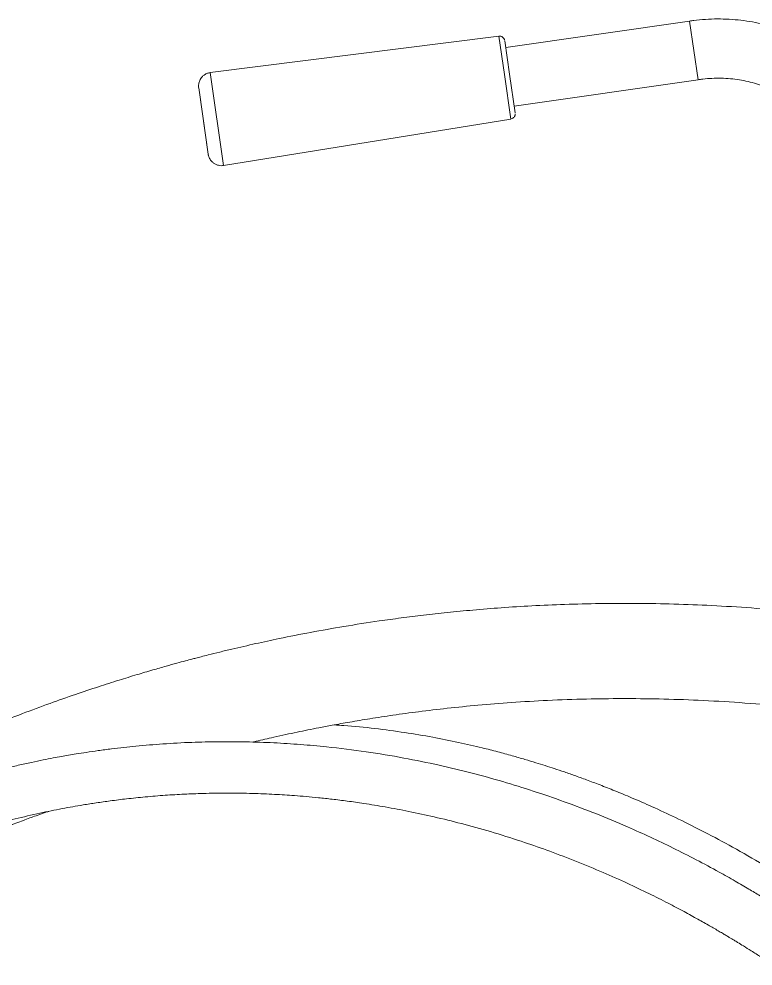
# Model space of a CAD drawing. Header units: millimetres. Extents: x -649 to 787, y -344 to 771.
# Drawn here: x -97.7 to 174.9, y 356.2 to 707.7 of the extents above; entities that cross this region are included whole.
import ezdxf

# ---------------------------------------------------------------- set-up
doc = ezdxf.new("R2010")
doc.units = ezdxf.units.MM

msp = doc.modelspace()

# ---------------------------------------------------------------- linework, layer by layer
at = {"color": 7, "linetype": 'Continuous', "lineweight": 15}
for p, q in [((151.34, 706.98), (83.08, 697.14)), ((80.48, 701.34), (-26.63, 687.81)), ((84.51, 687.27), (82.71, 699.64)), ((86.57, 672.86), (84.51, 687.27)), ((-29.3, 670.78), (-30.95, 682.14)), ((-30.95, 682.13), (-27.42, 657.57)), ((86.22, 675.37), (154.47, 685.2)), ((-27.41, 657.57), (-29.3, 670.78)), ((-21.67, 653.34), (84.91, 670.6))]:
    msp.add_line(p, q, dxfattribs=at)
at = {"color": 8, "linetype": 'Continuous', "lineweight": 15}
for p, q in [((154.47, 685.2), (151.34, 706.98)), ((82.55, 687.14), (80.48, 701.34)), ((-21.67, 653.34), (-26.63, 687.81)), ((84.91, 670.6), (82.55, 687.14)), ((-27.42, 657.57), (-27.41, 657.57))]:
    msp.add_line(p, q, dxfattribs=at)
at = {"color": 8, "linetype": 'Continuous', "lineweight": 15, "flags": 128}
msp.add_lwpolyline([(-30.95, 682.14), (-30.95, 682.13), (-30.95, 682.13)], dxfattribs=at)
at = {"color": 7, "linetype": 'Continuous', "lineweight": 15}
for points, knots in [([(202.87, 693.87), (202.28, 694.35), (200.67, 695.66), (197.87, 697.64), (194.42, 699.73), (190.77, 701.59), (186.96, 703.23), (182.99, 704.62), (178.89, 705.77), (174.69, 706.66), (170.4, 707.3), (166.04, 707.67), (161.65, 707.79), (157.24, 707.63), (153.8, 707.32), (151.84, 707.05), (151.34, 706.98)], [0, 0, 0, 0, 0.044323, 0.120794, 0.197461, 0.274425, 0.351632, 0.429032, 0.506577, 0.584227, 0.661951, 0.739727, 0.817538, 0.895374, 0.973235, 1, 1, 1, 1]), ([(82.65, 699.92), (82.63, 699.98), (82.58, 700.14), (82.42, 700.45), (82.1, 700.86), (81.57, 701.21), (80.98, 701.39), (80.62, 701.33), (80.48, 701.31)], [0, 0, 0, 0, 0.064735, 0.192059, 0.369004, 0.610259, 0.857513, 1, 1, 1, 1]), ([(-26.63, 687.78), (-26.79, 687.76), (-27.36, 687.72), (-28.24, 687.36), (-29.16, 686.78), (-29.86, 686.08), (-30.37, 685.34), (-30.71, 684.61), (-30.9, 683.92), (-30.99, 683.33), (-31.01, 682.86), (-31, 682.54), (-30.99, 682.38), (-30.98, 682.32), (-30.98, 682.31), (-30.98, 682.3)], [0, 0, 0, 0, 0.063093, 0.215757, 0.352393, 0.476508, 0.589425, 0.691213, 0.781132, 0.857734, 0.918655, 0.959337, 0.979813, 0.995661, 1, 1, 1, 1]), ([(154.47, 685.2), (155.05, 685.28), (156.76, 685.51), (159.64, 685.73), (163.09, 685.77), (166.49, 685.58), (169.82, 685.17), (173.06, 684.54), (176.16, 683.7), (179.12, 682.66), (181.91, 681.44), (184.51, 680.04), (186.8, 678.56), (188.12, 677.5), (188.74, 677.01)], [0, 0, 0, 0, 0.043933, 0.132014, 0.220066, 0.308052, 0.395965, 0.483808, 0.571599, 0.659368, 0.747169, 0.835095, 0.923279, 1, 1, 1, 1]), ([(84.9, 670.63), (84.96, 670.63), (85.26, 670.64), (85.71, 670.89), (86.13, 671.27), (86.39, 671.68), (86.53, 672.04), (86.58, 672.34), (86.59, 672.5), (86.59, 672.57)], [0, 0, 0, 0, 0.072277, 0.318334, 0.515131, 0.680836, 0.819855, 0.931759, 1, 1, 1, 1]), ([(-27.38, 657.37), (-27.38, 657.35), (-27.37, 657.29), (-27.31, 657.04), (-27.18, 656.58), (-26.92, 655.98), (-26.44, 655.18), (-25.7, 654.4), (-24.7, 653.76), (-23.62, 653.37), (-22.58, 653.23), (-21.93, 653.33), (-21.67, 653.37)], [0, 0, 0, 0, 0.018246, 0.041483, 0.107605, 0.199054, 0.294946, 0.462587, 0.604974, 0.748925, 0.899142, 1, 1, 1, 1]), ([(276.8, 473.57), (271.43, 474.79), (259.61, 477.46), (241.56, 480.83), (222.93, 483.84), (205.07, 486.2), (188.31, 487.98), (172.61, 489.26), (157.95, 490.12), (144.01, 490.62), (130.78, 490.83), (117.83, 490.77), (105.2, 490.46), (92.97, 489.92), (81.62, 489.21), (71.16, 488.37), (61.56, 487.44), (52.67, 486.46), (44.28, 485.41), (34.43, 484.04), (23.22, 482.3), (10.83, 480.1), (1.37, 478.24), (-5.42, 476.8), (-9.81, 475.84), (-14.22, 474.84), (-18.67, 473.8), (-23.08, 472.74), (-26.87, 471.79), (-29.8, 471.04), (-31.82, 470.52), (-33.74, 470.02), (-36.09, 469.39), (-39.28, 468.53), (-43.35, 467.4), (-48.29, 465.99), (-54.09, 464.27), (-60.82, 462.21), (-68.46, 459.77), (-77.01, 456.9), (-86.43, 453.59), (-96.69, 449.78), (-107.71, 445.46), (-119.46, 440.59), (-131.89, 435.1), (-141.22, 430.83), (-146.36, 428.27), (-147.16, 427.88)], [0, 0, 0, 0, 0.036877, 0.081212, 0.123763, 0.16453, 0.203512, 0.238632, 0.272164, 0.304108, 0.334464, 0.363231, 0.393461, 0.421711, 0.447982, 0.472273, 0.494584, 0.514987, 0.534495, 0.553437, 0.584282, 0.613493, 0.641072, 0.651467, 0.661856, 0.672355, 0.682966, 0.693687, 0.703948, 0.710134, 0.714776, 0.718449, 0.72397, 0.731718, 0.741493, 0.753415, 0.767484, 0.7837, 0.802417, 0.823359, 0.846527, 0.871921, 0.89954, 0.928832, 0.96027, 0.993855, 1, 1, 1, 1]), ([(-10.9, 439.3), (-10.47, 439.4), (-7.88, 440.03), (-3.79, 440.96), (1.28, 442.08), (5.5, 442.97), (9.63, 443.82), (13.97, 444.68), (19.15, 445.66), (25.45, 446.78), (32.96, 448.04), (41.49, 449.34), (51.05, 450.64), (61.57, 451.9), (73.05, 453.05), (85.49, 454.05), (98.94, 454.84), (112.61, 455.32), (126.41, 455.49), (140.23, 455.36), (154.8, 454.88), (170.1, 454), (186.13, 452.68), (202.56, 450.89), (219.34, 448.61), (236.44, 445.83), (254.17, 442.44), (272.52, 438.44), (284.93, 435.25), (291.24, 433.63)], [0, 0, 0, 0, 0.004328, 0.026762, 0.041906, 0.056318, 0.069996, 0.084064, 0.100704, 0.122696, 0.148053, 0.176773, 0.208857, 0.244306, 0.282396, 0.323732, 0.368314, 0.416143, 0.459271, 0.504738, 0.552543, 0.602687, 0.655171, 0.709996, 0.763832, 0.819749, 0.877749, 0.937832, 1, 1, 1, 1]), ([(249.57, 341.33), (246.18, 344.34), (238.5, 351.17), (226.42, 360.94), (213.69, 370.62), (201.49, 379.24), (189.88, 386.9), (178.57, 393.88), (167.63, 400.18), (157.13, 405.8), (147.5, 410.63), (138.76, 414.73), (131.11, 418.1), (124.53, 420.84), (118.88, 423.09), (113.79, 425.02), (109.17, 426.7), (104.98, 428.17), (101.22, 429.43), (97.7, 430.57), (94.08, 431.71), (89.98, 432.95), (85.25, 434.3), (79.97, 435.74), (73.33, 437.42), (65.28, 439.27), (55.69, 441.19), (45.34, 442.94), (34.34, 444.4), (25.59, 445.32), (20.56, 445.61), (19.35, 445.68)], [0, 0, 0, 0, 0.048794, 0.110728, 0.169335, 0.224612, 0.276558, 0.325171, 0.374794, 0.420379, 0.461927, 0.499434, 0.532899, 0.559814, 0.583439, 0.604811, 0.624333, 0.642006, 0.657829, 0.671801, 0.686385, 0.703526, 0.723397, 0.745793, 0.769858, 0.806746, 0.846812, 0.890056, 0.93648, 0.98478, 1, 1, 1, 1]), ([(242.55, 334.12), (240.33, 336.08), (235.2, 340.63), (227.27, 347.19), (219.12, 353.66), (211.76, 359.24), (205.24, 363.98), (199.59, 367.96), (194.82, 371.2), (191.18, 373.62), (188.55, 375.34), (186.71, 376.52), (185.39, 377.37), (184.36, 378.02), (183.44, 378.59), (182.32, 379.3), (180.94, 380.16), (179.3, 381.17), (176.73, 382.73), (173.03, 384.94), (167.98, 387.89), (158.65, 393.12), (145.4, 400.02), (130.07, 407.13), (116.56, 412.76), (104.87, 417.19), (93.37, 421.15), (81.99, 424.67), (70.34, 427.88), (58.08, 430.84), (44.95, 433.52), (31.01, 435.83), (18.23, 437.43), (6.78, 438.46), (-3.18, 439.08), (-13.37, 439.43), (-23.51, 439.48), (-33.83, 439.24), (-44.01, 438.69), (-53.95, 437.86), (-61.93, 436.98), (-68.09, 436.17), (-72.46, 435.53), (-76.15, 434.95), (-79.21, 434.43), (-82.06, 433.93), (-85.17, 433.36), (-88.88, 432.64), (-93.22, 431.74), (-97.98, 430.68), (-104.58, 429.12), (-112.89, 426.95), (-122.92, 424.02), (-133.11, 420.7), (-143.46, 416.97), (-153.97, 412.79), (-164.83, 408.07), (-175.68, 402.9), (-186.61, 397.23), (-197.54, 391.08), (-208.89, 384.16), (-220.61, 376.39), (-232.65, 367.72), (-244.96, 358.08), (-257.47, 347.41), (-268.21, 337.42), (-277.02, 328.63), (-283.69, 321.64), (-289.76, 314.98), (-295.17, 308.78), (-299.96, 303.07), (-304.16, 297.9), (-307.79, 293.29), (-310.87, 289.28), (-313.42, 285.87), (-315.47, 283.08), (-317.14, 280.78), (-318.56, 278.79), (-319.96, 276.81), (-321.56, 274.53), (-323.58, 271.59), (-326.17, 267.76), (-329.36, 262.92), (-333.1, 257.05), (-337.37, 250.1), (-342.11, 242.04), (-347.25, 232.83), (-352.53, 222.83), (-357.86, 212.09), (-363.17, 200.66), (-368.57, 188.15), (-373.98, 174.54), (-379.29, 159.89), (-384.43, 144.18), (-389.29, 127.41), (-393.87, 109.49), (-396.45, 97.02), (-397.77, 90.64)], [0, 0, 0, 0, 0.010005, 0.023118, 0.034934, 0.045455, 0.054678, 0.062605, 0.069234, 0.074565, 0.077713, 0.08013, 0.08213, 0.083161, 0.084347, 0.085881, 0.087763, 0.089993, 0.092571, 0.098203, 0.105005, 0.112978, 0.135587, 0.157517, 0.172767, 0.18767, 0.202226, 0.216435, 0.230634, 0.24598, 0.26227, 0.279503, 0.29768, 0.309589, 0.321871, 0.334526, 0.347308, 0.359411, 0.372825, 0.385193, 0.396514, 0.402696, 0.408313, 0.412952, 0.4166, 0.419889, 0.423713, 0.428401, 0.433955, 0.44019, 0.446548, 0.45918, 0.472137, 0.485418, 0.499025, 0.512956, 0.527368, 0.542858, 0.557345, 0.572702, 0.588929, 0.606026, 0.623992, 0.642828, 0.662533, 0.683106, 0.695222, 0.706765, 0.717364, 0.727018, 0.735729, 0.743496, 0.750319, 0.756199, 0.761135, 0.765128, 0.768217, 0.770981, 0.773614, 0.776619, 0.780614, 0.785939, 0.792594, 0.800578, 0.809891, 0.820534, 0.832505, 0.845806, 0.858851, 0.872963, 0.88814, 0.904384, 0.921693, 0.939729, 0.958793, 0.978883, 1, 1, 1, 1]), ([(-379.48, 84.23), (-378.25, 90.38), (-375.83, 102.37), (-371.53, 119.62), (-366.95, 135.79), (-362.12, 150.86), (-357.17, 164.79), (-352.18, 177.62), (-347.21, 189.38), (-342.3, 200.2), (-337.32, 210.49), (-332.31, 220.19), (-327.36, 229.25), (-322.75, 237.24), (-318.55, 244.21), (-314.79, 250.2), (-311.52, 255.23), (-308.77, 259.34), (-306.58, 262.56), (-304.89, 264.98), (-303.57, 266.85), (-302.46, 268.42), (-301.38, 269.93), (-299.99, 271.84), (-298.04, 274.5), (-295.31, 278.14), (-292.02, 282.41), (-288.21, 287.22), (-283.89, 292.49), (-278.92, 298.34), (-273.27, 304.71), (-266.97, 311.51), (-258.1, 320.6), (-246.84, 331.31), (-233.31, 342.96), (-219.92, 353.41), (-206.76, 362.75), (-193.9, 371.03), (-181.39, 378.34), (-169.29, 384.76), (-157.66, 390.37), (-146.52, 395.22), (-135.93, 399.41), (-125.89, 402.99), (-116.43, 406.03), (-107.58, 408.6), (-98.81, 410.89), (-90.24, 412.88), (-83.09, 414.33), (-77.73, 415.32), (-73.51, 416.04), (-68.86, 416.77), (-63.49, 417.53), (-57.44, 418.28), (-50.64, 418.98), (-43.49, 419.57), (-36.36, 419.99), (-28.5, 420.29), (-20.06, 420.4), (-11.17, 420.27), (-3.02, 419.94), (3.59, 419.52), (9.03, 419.08), (13.7, 418.64), (18.8, 418.09), (24.4, 417.39), (30.97, 416.45), (38.58, 415.21), (47.3, 413.56), (56.72, 411.53), (66.83, 409.04), (77.62, 406.04), (88.18, 402.73), (98.41, 399.19), (108.16, 395.51), (117.78, 391.55), (126.86, 387.54), (135.03, 383.68), (142.18, 380.11), (148.35, 376.88), (153.6, 374.02), (158.03, 371.53), (161.25, 369.67), (163.45, 368.37), (164.83, 367.56), (166, 366.86), (166.98, 366.27), (168, 365.65), (169.43, 364.78), (171.55, 363.47), (174.45, 361.65), (178.08, 359.33), (182.43, 356.47), (187.48, 353.06), (193.22, 349.05), (199.62, 344.41), (206.67, 339.09), (214.33, 333.05), (222.56, 326.2), (228.43, 321.19), (231.49, 318.37), (231.68, 318.19)], [0, 0, 0, 0, 0.02099, 0.040978, 0.059962, 0.077945, 0.094926, 0.110629, 0.125366, 0.139138, 0.151944, 0.165325, 0.177459, 0.188348, 0.197991, 0.206388, 0.21354, 0.219446, 0.224107, 0.227533, 0.230054, 0.232361, 0.234471, 0.236751, 0.240908, 0.246404, 0.253239, 0.260474, 0.268776, 0.278145, 0.288581, 0.300084, 0.312348, 0.335647, 0.357995, 0.379394, 0.399843, 0.419343, 0.437894, 0.455497, 0.472151, 0.487857, 0.502624, 0.516468, 0.52939, 0.54139, 0.552468, 0.564823, 0.575791, 0.580991, 0.586146, 0.59254, 0.599402, 0.607353, 0.616393, 0.626079, 0.635377, 0.644242, 0.656728, 0.668242, 0.678783, 0.688351, 0.693912, 0.699866, 0.706465, 0.71371, 0.721601, 0.731971, 0.74328, 0.755528, 0.768715, 0.782842, 0.797909, 0.810407, 0.823487, 0.836834, 0.849136, 0.860248, 0.870169, 0.878528, 0.885801, 0.891988, 0.897089, 0.899327, 0.901267, 0.902909, 0.904253, 0.90542, 0.907244, 0.910311, 0.914434, 0.919613, 0.925849, 0.933142, 0.941491, 0.950898, 0.961362, 0.972884, 0.985464, 0.999102, 1, 1, 1, 1]), ([(-129.86, 394.61), (-129.12, 395.04), (-123.73, 398.16), (-116.21, 401.73), (-107.44, 405.66), (-101.69, 408.06), (-96.3, 410.16), (-91.55, 411.89), (-88.41, 412.99), (-86.86, 413.5), (-86.64, 413.58)], [0, 0, 0, 0, 0.053386, 0.392687, 0.527606, 0.663343, 0.788687, 0.895902, 0.984986, 1, 1, 1, 1])]:
    msp.add_open_spline(points, degree=3, knots=knots, dxfattribs=at)

doc.saveas('drawing.dxf')
